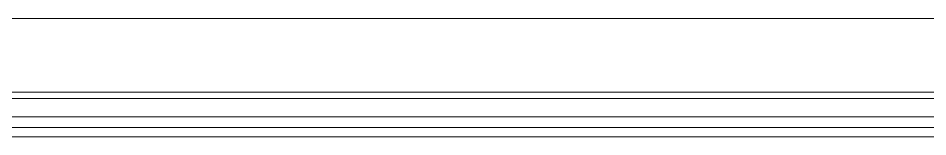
# Model space of a CAD drawing. Header units: millimetres. Extents: x 1323 to 2845, y 166 to 790.
# Drawn here: x 2363.94 to 2407.84, y 599.69 to 605.4 of the extents above; entities that cross this region are included whole.
import ezdxf

# ---------------------------------------------------------------- set-up
doc = ezdxf.new("R2010")
doc.units = ezdxf.units.MM
doc.layers.add('core', color=7, linetype='Continuous', lineweight=20)

msp = doc.modelspace()

# ---------------------------------------------------------------- linework, layer by layer
at = {"layer": 'core', "linetype": 'Continuous', "lineweight": 13}
for p, q in [((2341.755, 601.531), (2515.72, 601.531)), ((2515.717, 600.141), (2341.758, 600.141)), ((2514.867, 599.688), (2342.609, 599.688))]:
    msp.add_line(p, q, dxfattribs=at)
msp.add_ellipse((2408.392, -636.945), major_axis=(-10974.447, 0), ratio=0.113203, start_param=4.710535, end_param=4.718463, dxfattribs=at)
for points in [[(2515.72, 601.83), (2457.732, 601.83), (2399.743, 601.83), (2341.755, 601.83)], [(2515.717, 600.642), (2457.731, 600.642), (2399.745, 600.642), (2341.758, 600.642)]]:
    msp.add_open_spline(points, degree=3, dxfattribs=at)

doc.saveas('drawing.dxf')
